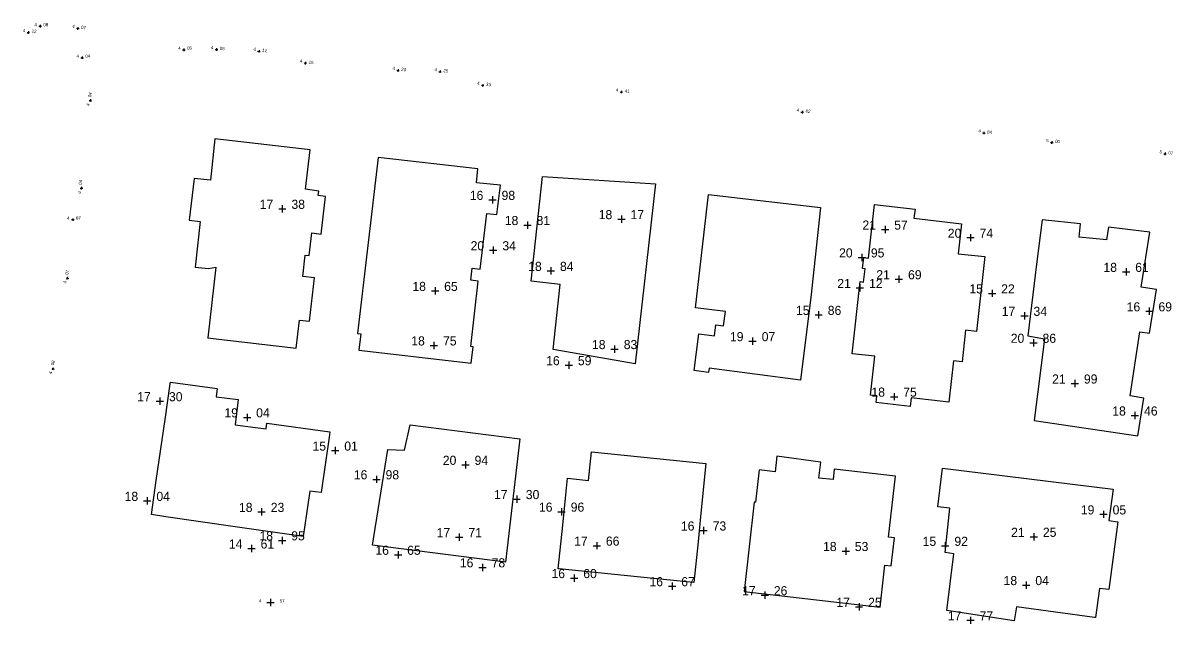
# Model space of a CAD drawing. Header units: inches. Extents: x 179019 to 255520, y 666000 to 809980.
# Drawn here: x 254729.3 to 254855.5, y 809521.6 to 809587.5 of the extents above; entities that cross this region are included whole.
import ezdxf
from ezdxf.enums import TextEntityAlignment as Align

# ---------------------------------------------------------------- set-up
doc = ezdxf.new("R2010")
doc.units = ezdxf.units.IN
doc.header["$MEASUREMENT"] = 0
for name, color, linetype in [('building levels', 6, 'Continuous'), ('orig buildings', 3, 'Continuous'), ('street levels', 5, 'Continuous')]:
    doc.layers.add(name, color=color, linetype=linetype)
doc.styles.add('hebtxt', font='hebtxt')

# ---------------------------------------------------------------- blocks, each defined once
blk = doc.blocks.new('1505')
for points in [[(-0.4, 0), (0.4, 0)], [(0, 0.4), (0, -0.4)]]:
    blk.add_lwpolyline(points)
at = {"style": 'hebtxt'}
blk.add_attdef('METER', text='', height=2, dxfattribs=at).set_placement((-1, 0), align=Align.RIGHT)
blk.add_attdef('CENTIMETER', (1, 0), '', height=2, dxfattribs=at)
blk = doc.blocks.new('1503')
for points in [[(-0.4, 0), (0.4, 0)], [(0, 0.4), (0, -0.4)]]:
    blk.add_lwpolyline(points)
at = {"style": 'hebtxt'}
blk.add_attdef('METER', text='', height=2, dxfattribs=at).set_placement((-1, 0), align=Align.RIGHT)
blk.add_attdef('CENTIMETER', (1, 0), '', height=2, dxfattribs=at)

msp = doc.modelspace()

# ---------------------------------------------------------------- linework, layer by layer
at = {"layer": 'orig buildings'}
for points, elevation in [([(254749.54, 809552.97), (254759.27, 809551.86), (254759.62, 809554.93), (254760.72, 809554.8), (254761.27, 809559.57), (254760, 809559.71), (254760.27, 809562.06), (254760.7, 809562.02), (254760.98, 809564.49), (254762.02, 809564.37), (254762.49, 809568.48), (254761.68, 809568.58), (254761.74, 809569.06), (254760.31, 809569.28), (254760.79, 809573.62), (254750.36, 809574.81), (254749.85, 809570.28), (254748.06, 809570.47), (254747.53, 809565.88), (254748.75, 809565.74), (254748.18, 809560.74), (254749.64, 809560.57), (254750.45, 809560.73), (254749.56, 809552.97)], 18.42), ([(254779.22, 809571.52), (254768.26, 809572.75), (254766.01, 809553.46), (254766.36, 809553.42), (254766.16, 809551.61), (254778.49, 809550.21), (254778.69, 809551.98), (254778.43, 809552.01), (254779.25, 809559.19), (254778.45, 809559.29), (254778.6, 809560.63), (254779.48, 809560.52), (254780.18, 809566.62), (254781.28, 809566.5), (254781.69, 809569.72), (254779.05, 809569.99), (254779.22, 809571.52), (254779.22, 809571.52)], 20.74), ([(254798.7, 809569.88), (254796.46, 809550.14), (254787.47, 809551.7), (254788.23, 809558.83), (254785.07, 809559.21), (254786.29, 809570.7)], 19.83), ([(254830.91, 809545.92), (254826.77, 809546.38), (254826.66, 809545.46), (254822.92, 809545.87), (254823, 809546.63), (254822.3, 809546.7), (254822.77, 809550.97), (254820.29, 809551.24), (254821.17, 809559.15), (254821.55, 809559.1), (254821.72, 809560.56), (254821.43, 809560.6), (254821.57, 809561.8), (254822.08, 809561.72), (254822.73, 809567.6), (254827.21, 809567.11), (254827.07, 809566.1), (254832.28, 809565.49), (254831.91, 809562.21), (254834.85, 809561.89), (254833.94, 809553.69), (254832.74, 809553.82), (254832.35, 809550.34), (254831.4, 809550.45), (254830.9, 809545.93), (254830.91, 809545.92)], 21.45), ([(254840.26, 809543.92), (254851.64, 809542.22), (254852.3, 809546.36), (254850.79, 809546.6), (254851.85, 809553.63), (254852.91, 809553.49), (254853.67, 809558.3), (254852.01, 809558.55), (254852.94, 809564.58), (254848.43, 809565.12), (254848.21, 809563.73), (254845.19, 809564.03), (254845.36, 809565.48), (254841.15, 809565.91), (254840.5, 809561.07), (254839.57, 809553.2), (254841.4, 809552.87), (254840.26, 809543.92)], 22.16), ([(254783.81, 809541.89), (254782.25, 809528.35), (254767.65, 809530.23), (254769.33, 809540.73), (254771.16, 809540.65), (254771.79, 809543.43)], 18.53), ([(254816.81, 809539.35), (254812.01, 809539.98), (254811.82, 809538.29), (254810.08, 809538.48), (254809.68, 809534.94), (254809.55, 809534.95), (254808.42, 809525.13), (254823.36, 809523.42), (254823.89, 809528.02), (254824.57, 809527.95), (254824.92, 809531.04), (254824.29, 809531.11), (254825.05, 809537.78), (254818.33, 809538.56), (254818.2, 809537.42), (254816.64, 809537.59), (254816.85, 809539.35), (254816.81, 809539.35)], 19.49), ([(254830.49, 809529.43), (254831.02, 809534.28), (254829.7, 809534.43), (254830.21, 809538.66), (254848.93, 809536.36), (254848.46, 809532.92), (254849.44, 809532.79), (254848.44, 809525.37), (254847.42, 809525.48), (254846.98, 809522.29), (254846.88, 809522.3), (254838.33, 809523.47), (254838.08, 809521.93), (254830.66, 809523.04), (254831.45, 809529.29), (254830.49, 809529.43)], 0.12)]:
    msp.add_lwpolyline(points, close=True, dxfattribs=dict(at, elevation=elevation))
for points in [[(254814.6, 809548.35, 19.68), (254804.59, 809549.64, 19.26), (254804.53, 809549.18, 19.2), (254802.95, 809549.39, 19.08), (254803.47, 809553.4, 19), (254805.18, 809553.18, 19.14), (254805.34, 809554.42, 19.09), (254806.18, 809554.31, 18.97), (254806.37, 809555.85, 20.92), (254803.11, 809556.27, 20.92), (254804.52, 809568.72, 0), (254816.82, 809567.29, 0), (254815.75, 809557.41, 19.26), (254815.28, 809553.62, 19.44), (254814.6, 809548.35, 19.68)], [(254745.47, 809548.11, 18.95), (254750.61, 809547.42, 19.12), (254750.49, 809546.5, 19.07), (254752.9, 809546.21, 17.91), (254752.56, 809543.42, 19.04), (254754.8, 809543.14, 19.92), (254755.96, 809542.99, 20.33), (254756.05, 809543.63, 18.97), (254762.96, 809542.65, 19.03), (254762.88, 809542.06, 19.03), (254762.48, 809539.28, 19.02), (254762.01, 809535.99, 19.02), (254760.77, 809536.16, 18.94), (254760.05, 809531.18, 18.95), (254752.59, 809532.25, 18.55), (254744.96, 809533.35, 18.13), (254743.38, 809533.58, 18.04), (254743.92, 809537.31, 18.28), (254744.89, 809544.02, 18.69), (254745.45, 809547.93, 18.94), (254745.47, 809548.11, 18.95)], [(254788.03, 809527.64, 18.7), (254788.52, 809532.42, 18.7), (254788.9, 809536.13, 18.7), (254789.04, 809537.57, 18.7), (254791.35, 809537.33, 18.67), (254791.67, 809540.48, 18.66), (254804.24, 809539.2, 18.63), (254803.65, 809533.37, 18.55), (254803.37, 809530.61, 18.51), (254802.92, 809526.13, 18.45), (254802.51, 809526.17, 18.46), (254798.85, 809526.54, 18.52), (254792.06, 809527.23, 18.63), (254788.15, 809527.63, 18.7), (254788.03, 809527.64, 18.7)]]:
    msp.add_polyline3d(points, close=True, dxfattribs=at)

# ---------------------------------------------------------------- block references
at = {"layer": 'building levels'}
ref = msp.add_blockref('1505', (254780.81, 809568.11, 16.98), dxfattribs=at)
ref.add_attrib('METER', '16', dxfattribs={"layer": '0', "height": 1, "style": 'hebtxt'}).set_placement((254779.81, 809568.11, 16.98), align=Align.RIGHT)
ref.add_attrib('CENTIMETER', '98', (254781.81, 809568.11, 16.98), dxfattribs={"layer": '0', "height": 1, "style": 'hebtxt'})
ref = msp.add_blockref('1505', (254757.75, 809567.13, 17.38), dxfattribs=at)
ref.add_attrib('METER', '17', dxfattribs={"layer": '0', "height": 1, "style": 'hebtxt'}).set_placement((254756.75, 809567.13, 17.38), align=Align.RIGHT)
ref.add_attrib('CENTIMETER', '38', (254758.75, 809567.13, 17.38), dxfattribs={"layer": '0', "height": 1, "style": 'hebtxt'})
ref = msp.add_blockref('1505', (254784.65, 809565.35, 18.81), dxfattribs=at)
ref.add_attrib('METER', '18', dxfattribs={"layer": '0', "height": 1, "style": 'hebtxt'}).set_placement((254783.65, 809565.35, 18.81), align=Align.RIGHT)
ref.add_attrib('CENTIMETER', '81', (254785.65, 809565.35, 18.81), dxfattribs={"layer": '0', "height": 1, "style": 'hebtxt'})
ref = msp.add_blockref('1505', (254794.96, 809566, 18.17), dxfattribs=at)
ref.add_attrib('METER', '18', dxfattribs={"layer": '0', "height": 1, "style": 'hebtxt'}).set_placement((254793.96, 809566, 18.17), align=Align.RIGHT)
ref.add_attrib('CENTIMETER', '17', (254795.96, 809566, 18.17), dxfattribs={"layer": '0', "height": 1, "style": 'hebtxt'})
ref = msp.add_blockref('1505', (254823.9, 809564.86, 21.57), dxfattribs=at)
ref.add_attrib('METER', '21', dxfattribs={"layer": '0', "height": 1, "style": 'hebtxt'}).set_placement((254822.9, 809564.85, 21.57), align=Align.RIGHT)
ref.add_attrib('CENTIMETER', '57', (254824.9, 809564.85, 21.57), dxfattribs={"layer": '0', "height": 1, "style": 'hebtxt'})
ref = msp.add_blockref('1505', (254833.27, 809563.97, 20.74), dxfattribs=at)
ref.add_attrib('METER', '20', dxfattribs={"layer": '0', "height": 1, "style": 'hebtxt'}).set_placement((254832.27, 809563.96, 20.74), align=Align.RIGHT)
ref.add_attrib('CENTIMETER', '74', (254834.27, 809563.96, 20.74), dxfattribs={"layer": '0', "height": 1, "style": 'hebtxt'})
ref = msp.add_blockref('1505', (254780.9, 809562.59, 20.34), dxfattribs=at)
ref.add_attrib('METER', '20', dxfattribs={"layer": '0', "height": 1, "style": 'hebtxt'}).set_placement((254779.9, 809562.58, 20.34), align=Align.RIGHT)
ref.add_attrib('CENTIMETER', '34', (254781.9, 809562.58, 20.34), dxfattribs={"layer": '0', "height": 1, "style": 'hebtxt'})
ref = msp.add_blockref('1505', (254821.34, 809561.8, 20.95), dxfattribs=at)
ref.add_attrib('METER', '20', dxfattribs={"layer": '0', "height": 1, "style": 'hebtxt'}).set_placement((254820.34, 809561.8, 20.95), align=Align.RIGHT)
ref.add_attrib('CENTIMETER', '95', (254822.34, 809561.8, 20.95), dxfattribs={"layer": '0', "height": 1, "style": 'hebtxt'})
ref = msp.add_blockref('1505', (254787.22, 809560.32, 18.84), dxfattribs=at)
ref.add_attrib('METER', '18', dxfattribs={"layer": '0', "height": 1, "style": 'hebtxt'}).set_placement((254786.22, 809560.32, 18.84), align=Align.RIGHT)
ref.add_attrib('CENTIMETER', '84', (254788.22, 809560.32, 18.84), dxfattribs={"layer": '0', "height": 1, "style": 'hebtxt'})
ref = msp.add_blockref('1505', (254825.42, 809559.4, 21.69), dxfattribs=at)
ref.add_attrib('METER', '21', dxfattribs={"layer": '0', "height": 1, "style": 'hebtxt'}).set_placement((254824.42, 809559.4, 21.69), align=Align.RIGHT)
ref.add_attrib('CENTIMETER', '69', (254826.42, 809559.4, 21.69), dxfattribs={"layer": '0', "height": 1, "style": 'hebtxt'})
ref = msp.add_blockref('1505', (254850.35, 809560.21, 18.61), dxfattribs=at)
ref.add_attrib('METER', '18', dxfattribs={"layer": '0', "height": 1, "style": 'hebtxt'}).set_placement((254849.35, 809560.21, 18.61), align=Align.RIGHT)
ref.add_attrib('CENTIMETER', '61', (254851.35, 809560.21, 18.61), dxfattribs={"layer": '0', "height": 1, "style": 'hebtxt'})
ref = msp.add_blockref('1505', (254774.51, 809558.12, 18.65), dxfattribs=at)
ref.add_attrib('METER', '18', dxfattribs={"layer": '0', "height": 1, "style": 'hebtxt'}).set_placement((254773.51, 809558.12, 18.65), align=Align.RIGHT)
ref.add_attrib('CENTIMETER', '65', (254775.51, 809558.12, 18.65), dxfattribs={"layer": '0', "height": 1, "style": 'hebtxt'})
ref = msp.add_blockref('1505', (254821.14, 809558.45, 21.12), dxfattribs=at)
ref.add_attrib('METER', '21', dxfattribs={"layer": '0', "height": 1, "style": 'hebtxt'}).set_placement((254820.14, 809558.44, 21.12), align=Align.RIGHT)
ref.add_attrib('CENTIMETER', '12', (254822.14, 809558.44, 21.12), dxfattribs={"layer": '0', "height": 1, "style": 'hebtxt'})
ref = msp.add_blockref('1505', (254835.64, 809557.86, 15.22), dxfattribs=at)
ref.add_attrib('METER', '15', dxfattribs={"layer": '0', "height": 1, "style": 'hebtxt'}).set_placement((254834.64, 809557.85, 15.22), align=Align.RIGHT)
ref.add_attrib('CENTIMETER', '22', (254836.64, 809557.85, 15.22), dxfattribs={"layer": '0', "height": 1, "style": 'hebtxt'})
ref = msp.add_blockref('1505', (254816.61, 809555.49, 15.86), dxfattribs=at)
ref.add_attrib('METER', '15', dxfattribs={"layer": '0', "height": 1, "style": 'hebtxt'}).set_placement((254815.61, 809555.49, 15.86), align=Align.RIGHT)
ref.add_attrib('CENTIMETER', '86', (254817.61, 809555.49, 15.86), dxfattribs={"layer": '0', "height": 1, "style": 'hebtxt'})
ref = msp.add_blockref('1505', (254839.19, 809555.39, 17.34), dxfattribs=at)
ref.add_attrib('METER', '17', dxfattribs={"layer": '0', "height": 1, "style": 'hebtxt'}).set_placement((254838.19, 809555.39, 17.34), align=Align.RIGHT)
ref.add_attrib('CENTIMETER', '34', (254840.19, 809555.39, 17.34), dxfattribs={"layer": '0', "height": 1, "style": 'hebtxt'})
ref = msp.add_blockref('1505', (254852.9, 809555.89, 16.69), dxfattribs=at)
ref.add_attrib('METER', '16', dxfattribs={"layer": '0', "height": 1, "style": 'hebtxt'}).set_placement((254851.9, 809555.88, 16.69), align=Align.RIGHT)
ref.add_attrib('CENTIMETER', '69', (254853.9, 809555.88, 16.69), dxfattribs={"layer": '0', "height": 1, "style": 'hebtxt'})
ref = msp.add_blockref('1505', (254774.39, 809552.14, 18.75), dxfattribs=at)
ref.add_attrib('METER', '18', dxfattribs={"layer": '0', "height": 1, "style": 'hebtxt'}).set_placement((254773.39, 809552.14, 18.75), align=Align.RIGHT)
ref.add_attrib('CENTIMETER', '75', (254775.39, 809552.14, 18.75), dxfattribs={"layer": '0', "height": 1, "style": 'hebtxt'})
ref = msp.add_blockref('1505', (254794.22, 809551.75, 18.83), dxfattribs=at)
ref.add_attrib('METER', '18', dxfattribs={"layer": '0', "height": 1, "style": 'hebtxt'}).set_placement((254793.22, 809551.74, 18.83), align=Align.RIGHT)
ref.add_attrib('CENTIMETER', '83', (254795.22, 809551.74, 18.83), dxfattribs={"layer": '0', "height": 1, "style": 'hebtxt'})
ref = msp.add_blockref('1505', (254809.36, 809552.61, 19.07), dxfattribs=at)
ref.add_attrib('METER', '19', dxfattribs={"layer": '0', "height": 1, "style": 'hebtxt'}).set_placement((254808.36, 809552.61, 19.07), align=Align.RIGHT)
ref.add_attrib('CENTIMETER', '07', (254810.36, 809552.61, 19.07), dxfattribs={"layer": '0', "height": 1, "style": 'hebtxt'})
ref = msp.add_blockref('1505', (254840.18, 809552.44, 20.86), dxfattribs=at)
ref.add_attrib('METER', '20', dxfattribs={"layer": '0', "height": 1, "style": 'hebtxt'}).set_placement((254839.18, 809552.43, 20.86), align=Align.RIGHT)
ref.add_attrib('CENTIMETER', '86', (254841.18, 809552.43, 20.86), dxfattribs={"layer": '0', "height": 1, "style": 'hebtxt'})
ref = msp.add_blockref('1505', (254789.19, 809549.97, 16.59), dxfattribs=at)
ref.add_attrib('METER', '16', dxfattribs={"layer": '0', "height": 1, "style": 'hebtxt'}).set_placement((254788.19, 809549.97, 16.59), align=Align.RIGHT)
ref.add_attrib('CENTIMETER', '59', (254790.19, 809549.97, 16.59), dxfattribs={"layer": '0', "height": 1, "style": 'hebtxt'})
ref = msp.add_blockref('1505', (254844.72, 809547.96, 21.99), dxfattribs=at)
ref.add_attrib('METER', '21', dxfattribs={"layer": '0', "height": 1, "style": 'hebtxt'}).set_placement((254843.72, 809547.96, 21.99), align=Align.RIGHT)
ref.add_attrib('CENTIMETER', '99', (254845.72, 809547.96, 21.99), dxfattribs={"layer": '0', "height": 1, "style": 'hebtxt'})
ref = msp.add_blockref('1505', (254824.89, 809546.52, 18.75), dxfattribs=at)
ref.add_attrib('METER', '18', dxfattribs={"layer": '0', "height": 1, "style": 'hebtxt'}).set_placement((254823.89, 809546.52, 18.75), align=Align.RIGHT)
ref.add_attrib('CENTIMETER', '75', (254825.89, 809546.52, 18.75), dxfattribs={"layer": '0', "height": 1, "style": 'hebtxt'})
ref = msp.add_blockref('1505', (254744.31, 809546.03, 17.3), dxfattribs=at)
ref.add_attrib('METER', '17', dxfattribs={"layer": '0', "height": 1, "style": 'hebtxt'}).set_placement((254743.31, 809546.02, 17.3), align=Align.RIGHT)
ref.add_attrib('CENTIMETER', '30', (254745.31, 809546.02, 17.3), dxfattribs={"layer": '0', "height": 1, "style": 'hebtxt'})
ref = msp.add_blockref('1505', (254753.88, 809544.25, 19.04), dxfattribs=at)
ref.add_attrib('METER', '19', dxfattribs={"layer": '0', "height": 1, "style": 'hebtxt'}).set_placement((254752.88, 809544.25, 19.04), align=Align.RIGHT)
ref.add_attrib('CENTIMETER', '04', (254754.88, 809544.25, 19.04), dxfattribs={"layer": '0', "height": 1, "style": 'hebtxt'})
ref = msp.add_blockref('1505', (254851.32, 809544.45, 18.46), dxfattribs=at)
ref.add_attrib('METER', '18', dxfattribs={"layer": '0', "height": 1, "style": 'hebtxt'}).set_placement((254850.32, 809544.45, 18.46), align=Align.RIGHT)
ref.add_attrib('CENTIMETER', '46', (254852.32, 809544.45, 18.46), dxfattribs={"layer": '0', "height": 1, "style": 'hebtxt'})
ref = msp.add_blockref('1505', (254763.55, 809540.61, 15.01), dxfattribs=at)
ref.add_attrib('METER', '15', dxfattribs={"layer": '0', "height": 1, "style": 'hebtxt'}).set_placement((254762.55, 809540.6, 15.01), align=Align.RIGHT)
ref.add_attrib('CENTIMETER', '01', (254764.55, 809540.6, 15.01), dxfattribs={"layer": '0', "height": 1, "style": 'hebtxt'})
ref = msp.add_blockref('1505', (254777.85, 809539.04, 20.94), dxfattribs=at)
ref.add_attrib('METER', '20', dxfattribs={"layer": '0', "height": 1, "style": 'hebtxt'}).set_placement((254776.85, 809539.04, 20.94), align=Align.RIGHT)
ref.add_attrib('CENTIMETER', '94', (254778.85, 809539.04, 20.94), dxfattribs={"layer": '0', "height": 1, "style": 'hebtxt'})
ref = msp.add_blockref('1505', (254768.08, 809537.45, 16.98), dxfattribs=at)
ref.add_attrib('METER', '16', dxfattribs={"layer": '0', "height": 1, "style": 'hebtxt'}).set_placement((254767.08, 809537.45, 16.98), align=Align.RIGHT)
ref.add_attrib('CENTIMETER', '98', (254769.08, 809537.45, 16.98), dxfattribs={"layer": '0', "height": 1, "style": 'hebtxt'})
ref = msp.add_blockref('1505', (254742.93, 809535.09, 18.04), dxfattribs=at)
ref.add_attrib('METER', '18', dxfattribs={"layer": '0', "height": 1, "style": 'hebtxt'}).set_placement((254741.93, 809535.08, 18.04), align=Align.RIGHT)
ref.add_attrib('CENTIMETER', '04', (254743.93, 809535.08, 18.04), dxfattribs={"layer": '0', "height": 1, "style": 'hebtxt'})
ref = msp.add_blockref('1505', (254783.47, 809535.28, 17.3), dxfattribs=at)
ref.add_attrib('METER', '17', dxfattribs={"layer": '0', "height": 1, "style": 'hebtxt'}).set_placement((254782.47, 809535.28, 17.3), align=Align.RIGHT)
ref.add_attrib('CENTIMETER', '30', (254784.47, 809535.28, 17.3), dxfattribs={"layer": '0', "height": 1, "style": 'hebtxt'})
ref = msp.add_blockref('1505', (254755.48, 809533.87, 18.23), dxfattribs=at)
ref.add_attrib('METER', '18', dxfattribs={"layer": '0', "height": 1, "style": 'hebtxt'}).set_placement((254754.48, 809533.87, 18.23), align=Align.RIGHT)
ref.add_attrib('CENTIMETER', '23', (254756.48, 809533.87, 18.23), dxfattribs={"layer": '0', "height": 1, "style": 'hebtxt'})
ref = msp.add_blockref('1505', (254788.4, 809533.9, 16.96), dxfattribs=at)
ref.add_attrib('METER', '16', dxfattribs={"layer": '0', "height": 1, "style": 'hebtxt'}).set_placement((254787.4, 809533.9, 16.96), align=Align.RIGHT)
ref.add_attrib('CENTIMETER', '96', (254789.4, 809533.9, 16.96), dxfattribs={"layer": '0', "height": 1, "style": 'hebtxt'})
ref = msp.add_blockref('1505', (254847.87, 809533.61, 19.05), dxfattribs=at)
ref.add_attrib('METER', '19', dxfattribs={"layer": '0', "height": 1, "style": 'hebtxt'}).set_placement((254846.87, 809533.6, 19.05), align=Align.RIGHT)
ref.add_attrib('CENTIMETER', '05', (254848.87, 809533.6, 19.05), dxfattribs={"layer": '0', "height": 1, "style": 'hebtxt'})
ref = msp.add_blockref('1505', (254803.98, 809531.83, 16.73), dxfattribs=at)
ref.add_attrib('METER', '16', dxfattribs={"layer": '0', "height": 1, "style": 'hebtxt'}).set_placement((254802.98, 809531.83, 16.73), align=Align.RIGHT)
ref.add_attrib('CENTIMETER', '73', (254804.98, 809531.83, 16.73), dxfattribs={"layer": '0', "height": 1, "style": 'hebtxt'})
ref = msp.add_blockref('1505', (254757.73, 809530.75, 18.95), dxfattribs=at)
ref.add_attrib('METER', '18', dxfattribs={"layer": '0', "height": 1, "style": 'hebtxt'}).set_placement((254756.73, 809530.75, 18.95), align=Align.RIGHT)
ref.add_attrib('CENTIMETER', '95', (254758.73, 809530.75, 18.95), dxfattribs={"layer": '0', "height": 1, "style": 'hebtxt'})
ref = msp.add_blockref('1505', (254777.17, 809531.1, 17.71), dxfattribs=at)
ref.add_attrib('METER', '17', dxfattribs={"layer": '0', "height": 1, "style": 'hebtxt'}).set_placement((254776.17, 809531.1, 17.71), align=Align.RIGHT)
ref.add_attrib('CENTIMETER', '71', (254778.17, 809531.1, 17.71), dxfattribs={"layer": '0', "height": 1, "style": 'hebtxt'})
ref = msp.add_blockref('1505', (254792.26, 809530.17, 17.66), dxfattribs=at)
ref.add_attrib('METER', '17', dxfattribs={"layer": '0', "height": 1, "style": 'hebtxt'}).set_placement((254791.26, 809530.17, 17.66), align=Align.RIGHT)
ref.add_attrib('CENTIMETER', '66', (254793.26, 809530.17, 17.66), dxfattribs={"layer": '0', "height": 1, "style": 'hebtxt'})
ref = msp.add_blockref('1505', (254830.51, 809530.16, 15.92), dxfattribs=at)
ref.add_attrib('METER', '15', dxfattribs={"layer": '0', "height": 1, "style": 'hebtxt'}).set_placement((254829.51, 809530.15, 15.92), align=Align.RIGHT)
ref.add_attrib('CENTIMETER', '92', (254831.51, 809530.15, 15.92), dxfattribs={"layer": '0', "height": 1, "style": 'hebtxt'})
ref = msp.add_blockref('1505', (254840.22, 809531.14, 21.25), dxfattribs=at)
ref.add_attrib('METER', '21', dxfattribs={"layer": '0', "height": 1, "style": 'hebtxt'}).set_placement((254839.22, 809531.14, 21.25), align=Align.RIGHT)
ref.add_attrib('CENTIMETER', '25', (254841.22, 809531.14, 21.25), dxfattribs={"layer": '0', "height": 1, "style": 'hebtxt'})
ref = msp.add_blockref('1505', (254754.37, 809529.86, 14.61), dxfattribs=at)
ref.add_attrib('METER', '14', dxfattribs={"layer": '0', "height": 1, "style": 'hebtxt'}).set_placement((254753.37, 809529.86, 14.61), align=Align.RIGHT)
ref.add_attrib('CENTIMETER', '61', (254755.37, 809529.86, 14.61), dxfattribs={"layer": '0', "height": 1, "style": 'hebtxt'})
ref = msp.add_blockref('1505', (254770.45, 809529.17, 16.65), dxfattribs=at)
ref.add_attrib('METER', '16', dxfattribs={"layer": '0', "height": 1, "style": 'hebtxt'}).set_placement((254769.45, 809529.17, 16.65), align=Align.RIGHT)
ref.add_attrib('CENTIMETER', '65', (254771.45, 809529.17, 16.65), dxfattribs={"layer": '0', "height": 1, "style": 'hebtxt'})
ref = msp.add_blockref('1505', (254819.58, 809529.58, 18.53), dxfattribs=at)
ref.add_attrib('METER', '18', dxfattribs={"layer": '0', "height": 1, "style": 'hebtxt'}).set_placement((254818.58, 809529.58, 18.53), align=Align.RIGHT)
ref.add_attrib('CENTIMETER', '53', (254820.58, 809529.58, 18.53), dxfattribs={"layer": '0', "height": 1, "style": 'hebtxt'})
ref = msp.add_blockref('1505', (254779.72, 809527.79, 16.78), dxfattribs=at)
ref.add_attrib('METER', '16', dxfattribs={"layer": '0', "height": 1, "style": 'hebtxt'}).set_placement((254778.72, 809527.79, 16.78), align=Align.RIGHT)
ref.add_attrib('CENTIMETER', '78', (254780.72, 809527.79, 16.78), dxfattribs={"layer": '0', "height": 1, "style": 'hebtxt'})
ref = msp.add_blockref('1505', (254789.78, 809526.61, 16.6), dxfattribs=at)
ref.add_attrib('METER', '16', dxfattribs={"layer": '0', "height": 1, "style": 'hebtxt'}).set_placement((254788.78, 809526.61, 16.6), align=Align.RIGHT)
ref.add_attrib('CENTIMETER', '60', (254790.78, 809526.61, 16.6), dxfattribs={"layer": '0', "height": 1, "style": 'hebtxt'})
ref = msp.add_blockref('1505', (254800.53, 809525.72, 16.67), dxfattribs=at)
ref.add_attrib('METER', '16', dxfattribs={"layer": '0', "height": 1, "style": 'hebtxt'}).set_placement((254799.53, 809525.72, 16.67), align=Align.RIGHT)
ref.add_attrib('CENTIMETER', '67', (254801.53, 809525.72, 16.67), dxfattribs={"layer": '0', "height": 1, "style": 'hebtxt'})
ref = msp.add_blockref('1505', (254839.39, 809525.84, 18.04), dxfattribs=at)
ref.add_attrib('METER', '18', dxfattribs={"layer": '0', "height": 1, "style": 'hebtxt'}).set_placement((254838.39, 809525.84, 18.04), align=Align.RIGHT)
ref.add_attrib('CENTIMETER', '04', (254840.39, 809525.84, 18.04), dxfattribs={"layer": '0', "height": 1, "style": 'hebtxt'})
ref = msp.add_blockref('1505', (254810.69, 809524.74, 17.26), dxfattribs=at)
ref.add_attrib('METER', '17', dxfattribs={"layer": '0', "height": 1, "style": 'hebtxt'}).set_placement((254809.69, 809524.73, 17.26), align=Align.RIGHT)
ref.add_attrib('CENTIMETER', '26', (254811.69, 809524.73, 17.26), dxfattribs={"layer": '0', "height": 1, "style": 'hebtxt'})
ref = msp.add_blockref('1505', (254821.04, 809523.45, 17.25), dxfattribs=at)
ref.add_attrib('METER', '17', dxfattribs={"layer": '0', "height": 1, "style": 'hebtxt'}).set_placement((254820.04, 809523.45, 17.25), align=Align.RIGHT)
ref.add_attrib('CENTIMETER', '25', (254822.04, 809523.45, 17.25), dxfattribs={"layer": '0', "height": 1, "style": 'hebtxt'})
ref = msp.add_blockref('1505', (254833.27, 809521.98, 17.77), dxfattribs=at)
ref.add_attrib('METER', '17', dxfattribs={"layer": '0', "height": 1, "style": 'hebtxt'}).set_placement((254832.27, 809521.97, 17.77), align=Align.RIGHT)
ref.add_attrib('CENTIMETER', '77', (254834.27, 809521.97, 17.77), dxfattribs={"layer": '0', "height": 1, "style": 'hebtxt'})
at = {"layer": 'street levels'}
ref = msp.add_blockref('1503', (254729.88, 809586.49), dxfattribs=dict(at, xscale=0.35, yscale=0.35, zscale=0.35, rotation=355.671881018346))
ref.add_attrib('METER', '4', dxfattribs={"layer": '0', "height": 0.35, "rotation": 355.6719, "style": 'hebtxt'}).set_placement((254729.53, 809586.52), align=Align.RIGHT)
ref.add_attrib('CENTIMETER', '12', (254730.23, 809586.47), dxfattribs={"layer": '0', "height": 0.35, "rotation": 355.6719, "style": 'hebtxt'})
ref = msp.add_blockref('1503', (254731.17, 809587.17), dxfattribs=dict(at, xscale=0.35, yscale=0.35, zscale=0.35))
ref.add_attrib('METER', '4', dxfattribs={"layer": '0', "height": 0.35, "style": 'hebtxt'}).set_placement((254730.82, 809587.17), align=Align.RIGHT)
ref.add_attrib('CENTIMETER', '08', (254731.52, 809587.17), dxfattribs={"layer": '0', "height": 0.35, "style": 'hebtxt'})
ref = msp.add_blockref('1503', (254735.3, 809586.93), dxfattribs=dict(at, xscale=0.35, yscale=0.35, zscale=0.35, rotation=353.4434788159089))
ref.add_attrib('METER', '4', dxfattribs={"layer": '0', "height": 0.35, "rotation": 353.4435, "style": 'hebtxt'}).set_placement((254734.95, 809586.97), align=Align.RIGHT)
ref.add_attrib('CENTIMETER', '07', (254735.65, 809586.89), dxfattribs={"layer": '0', "height": 0.35, "rotation": 353.4435, "style": 'hebtxt'})
ref = msp.add_blockref('1503', (254735.79, 809583.72), dxfattribs=dict(at, xscale=0.35, yscale=0.35, zscale=0.35))
ref.add_attrib('METER', '4', dxfattribs={"layer": '0', "height": 0.35, "style": 'hebtxt'}).set_placement((254735.44, 809583.72), align=Align.RIGHT)
ref.add_attrib('CENTIMETER', '04', (254736.14, 809583.72), dxfattribs={"layer": '0', "height": 0.35, "style": 'hebtxt'})
ref = msp.add_blockref('1503', (254746.94, 809584.59), dxfattribs=dict(at, xscale=0.35, yscale=0.35, zscale=0.35))
ref.add_attrib('METER', '4', dxfattribs={"layer": '0', "height": 0.35, "style": 'hebtxt'}).set_placement((254746.59, 809584.59), align=Align.RIGHT)
ref.add_attrib('CENTIMETER', '05', (254747.29, 809584.59), dxfattribs={"layer": '0', "height": 0.35, "style": 'hebtxt'})
ref = msp.add_blockref('1503', (254750.53, 809584.62), dxfattribs=dict(at, xscale=0.35, yscale=0.35, zscale=0.35, rotation=354.8576814956373))
ref.add_attrib('METER', '4', dxfattribs={"layer": '0', "height": 0.35, "rotation": 354.8577, "style": 'hebtxt'}).set_placement((254750.18, 809584.65), align=Align.RIGHT)
ref.add_attrib('CENTIMETER', '08', (254750.87, 809584.58), dxfattribs={"layer": '0', "height": 0.35, "rotation": 354.8577, "style": 'hebtxt'})
ref = msp.add_blockref('1503', (254755.18, 809584.41), dxfattribs=dict(at, xscale=0.35, yscale=0.35, zscale=0.35, rotation=353.6098687651339))
ref.add_attrib('METER', '4', dxfattribs={"layer": '0', "height": 0.35, "rotation": 353.6099, "style": 'hebtxt'}).set_placement((254754.83, 809584.45), align=Align.RIGHT)
ref.add_attrib('CENTIMETER', '11', (254755.53, 809584.37), dxfattribs={"layer": '0', "height": 0.35, "rotation": 353.6099, "style": 'hebtxt'})
ref = msp.add_blockref('1503', (254760.28, 809583.12), dxfattribs=dict(at, xscale=0.35, yscale=0.35, zscale=0.35, rotation=351.9018534989347))
ref.add_attrib('METER', '4', dxfattribs={"layer": '0', "height": 0.35, "rotation": 351.9019, "style": 'hebtxt'}).set_placement((254759.93, 809583.17), align=Align.RIGHT)
ref.add_attrib('CENTIMETER', '15', (254760.62, 809583.07), dxfattribs={"layer": '0', "height": 0.35, "rotation": 351.9019, "style": 'hebtxt'})
ref = msp.add_blockref('1503', (254770.44, 809582.32), dxfattribs=dict(at, xscale=0.35, yscale=0.35, zscale=0.35, rotation=353.3909969398225))
ref.add_attrib('METER', '4', dxfattribs={"layer": '0', "height": 0.35, "rotation": 353.391, "style": 'hebtxt'}).set_placement((254770.09, 809582.36), align=Align.RIGHT)
ref.add_attrib('CENTIMETER', '20', (254770.79, 809582.28), dxfattribs={"layer": '0', "height": 0.35, "rotation": 353.391, "style": 'hebtxt'})
ref = msp.add_blockref('1503', (254775.06, 809582.18), dxfattribs=dict(at, xscale=0.35, yscale=0.35, zscale=0.35, rotation=353.609868765181))
ref.add_attrib('METER', '4', dxfattribs={"layer": '0', "height": 0.35, "rotation": 353.6099, "style": 'hebtxt'}).set_placement((254774.71, 809582.22), align=Align.RIGHT)
ref.add_attrib('CENTIMETER', '25', (254775.41, 809582.14), dxfattribs={"layer": '0', "height": 0.35, "rotation": 353.6099, "style": 'hebtxt'})
ref = msp.add_blockref('1503', (254779.73, 809580.68), dxfattribs=dict(at, xscale=0.35, yscale=0.35, zscale=0.35, rotation=353.7406785475787))
ref.add_attrib('METER', '4', dxfattribs={"layer": '0', "height": 0.35, "rotation": 353.7407, "style": 'hebtxt'}).set_placement((254779.38, 809580.72), align=Align.RIGHT)
ref.add_attrib('CENTIMETER', '33', (254780.08, 809580.64), dxfattribs={"layer": '0', "height": 0.35, "rotation": 353.7407, "style": 'hebtxt'})
ref = msp.add_blockref('1503', (254794.96, 809579.95), dxfattribs=dict(at, xscale=0.35, yscale=0.35, zscale=0.35, rotation=353.6098687653228))
ref.add_attrib('METER', '4', dxfattribs={"layer": '0', "height": 0.35, "rotation": 353.6099, "style": 'hebtxt'}).set_placement((254794.61, 809579.98), align=Align.RIGHT)
ref.add_attrib('CENTIMETER', '41', (254795.31, 809579.91), dxfattribs={"layer": '0', "height": 0.35, "rotation": 353.6099, "style": 'hebtxt'})
ref = msp.add_blockref('1503', (254736.69, 809579.02), dxfattribs=dict(at, xscale=0.35, yscale=0.35, zscale=0.35, rotation=78.57534584788385))
ref.add_attrib('METER', '4', dxfattribs={"layer": '0', "height": 0.35, "rotation": 78.5753, "style": 'hebtxt'}).set_placement((254736.62, 809578.67), align=Align.RIGHT)
ref.add_attrib('CENTIMETER', '04', (254736.76, 809579.36), dxfattribs={"layer": '0', "height": 0.35, "rotation": 78.5753, "style": 'hebtxt'})
ref = msp.add_blockref('1503', (254814.81, 809577.74), dxfattribs=dict(at, xscale=0.35, yscale=0.35, zscale=0.35, rotation=353.6098687653067))
ref.add_attrib('METER', '4', dxfattribs={"layer": '0', "height": 0.35, "rotation": 353.6099, "style": 'hebtxt'}).set_placement((254814.46, 809577.78), align=Align.RIGHT)
ref.add_attrib('CENTIMETER', '62', (254815.16, 809577.7), dxfattribs={"layer": '0', "height": 0.35, "rotation": 353.6099, "style": 'hebtxt'})
ref = msp.add_blockref('1503', (254834.74, 809575.45), dxfattribs=dict(at, xscale=0.35, yscale=0.35, zscale=0.35, rotation=353.6098687653358))
ref.add_attrib('METER', '4', dxfattribs={"layer": '0', "height": 0.35, "rotation": 353.6099, "style": 'hebtxt'}).set_placement((254834.39, 809575.49), align=Align.RIGHT)
ref.add_attrib('CENTIMETER', '84', (254835.08, 809575.41), dxfattribs={"layer": '0', "height": 0.35, "rotation": 353.6099, "style": 'hebtxt'})
ref = msp.add_blockref('1503', (254842.19, 809574.41, 5), dxfattribs=dict(at, xscale=0.35, yscale=0.35, zscale=0.35, rotation=354.8684399324352))
ref.add_attrib('METER', '5', dxfattribs={"layer": '0', "height": 0.35, "rotation": 354.8684, "style": 'hebtxt'}).set_placement((254841.84, 809574.44, 5), align=Align.RIGHT)
ref.add_attrib('CENTIMETER', '00', (254842.54, 809574.38, 5), dxfattribs={"layer": '0', "height": 0.35, "rotation": 354.8684, "style": 'hebtxt'})
ref = msp.add_blockref('1503', (254854.62, 809573.17), dxfattribs=dict(at, xscale=0.3500000000000001, yscale=0.3500000000000001, zscale=0.3500000000000001, rotation=353.6098687653141))
ref.add_attrib('METER', '5', dxfattribs={"layer": '0', "height": 0.35, "rotation": 353.6099, "style": 'hebtxt'}).set_placement((254854.27, 809573.21), align=Align.RIGHT)
ref.add_attrib('CENTIMETER', '07', (254854.97, 809573.13), dxfattribs={"layer": '0', "height": 0.35, "rotation": 353.6099, "style": 'hebtxt'})
ref = msp.add_blockref('1503', (254735.72, 809569.4), dxfattribs=dict(at, xscale=0.35, yscale=0.35, zscale=0.35, rotation=83.84175158211684))
ref.add_attrib('METER', '4', dxfattribs={"layer": '0', "height": 0.35, "rotation": 83.8418, "style": 'hebtxt'}).set_placement((254735.68, 809569.05), align=Align.RIGHT)
ref.add_attrib('CENTIMETER', '04', (254735.75, 809569.75), dxfattribs={"layer": '0', "height": 0.35, "rotation": 83.8418, "style": 'hebtxt'})
ref = msp.add_blockref('1503', (254734.75, 809565.95), dxfattribs=dict(at, xscale=0.35, yscale=0.35, zscale=0.35))
ref.add_attrib('METER', '4', dxfattribs={"layer": '0', "height": 0.35, "style": 'hebtxt'}).set_placement((254734.4, 809565.95), align=Align.RIGHT)
ref.add_attrib('CENTIMETER', '07', (254735.1, 809565.95), dxfattribs={"layer": '0', "height": 0.35, "style": 'hebtxt'})
ref = msp.add_blockref('1503', (254734.17, 809559.52), dxfattribs=dict(at, xscale=0.35, yscale=0.35, zscale=0.35, rotation=76.77117666350834))
ref.add_attrib('METER', '4', dxfattribs={"layer": '0', "height": 0.35, "rotation": 76.7712, "style": 'hebtxt'}).set_placement((254734.09, 809559.18), align=Align.RIGHT)
ref.add_attrib('CENTIMETER', '07', (254734.25, 809559.86), dxfattribs={"layer": '0', "height": 0.35, "rotation": 76.7712, "style": 'hebtxt'})
ref = msp.add_blockref('1503', (254732.59, 809549.59), dxfattribs=dict(at, xscale=0.35, yscale=0.35, zscale=0.35, rotation=76.10956135513221))
ref.add_attrib('METER', '4', dxfattribs={"layer": '0', "height": 0.35, "rotation": 76.1096, "style": 'hebtxt'}).set_placement((254732.51, 809549.25), align=Align.RIGHT)
ref.add_attrib('CENTIMETER', '08', (254732.67, 809549.93), dxfattribs={"layer": '0', "height": 0.35, "rotation": 76.1096, "style": 'hebtxt'})
ref = msp.add_blockref('1503', (254756.46, 809523.95, 4.57), dxfattribs=at)
ref.add_attrib('METER', '4', dxfattribs={"layer": '0', "height": 0.35, "style": 'hebtxt'}).set_placement((254755.46, 809523.94, 4.57), align=Align.RIGHT)
ref.add_attrib('CENTIMETER', '57', (254757.46, 809523.94, 4.57), dxfattribs={"layer": '0', "height": 0.35, "style": 'hebtxt'})

doc.saveas('drawing.dxf')
